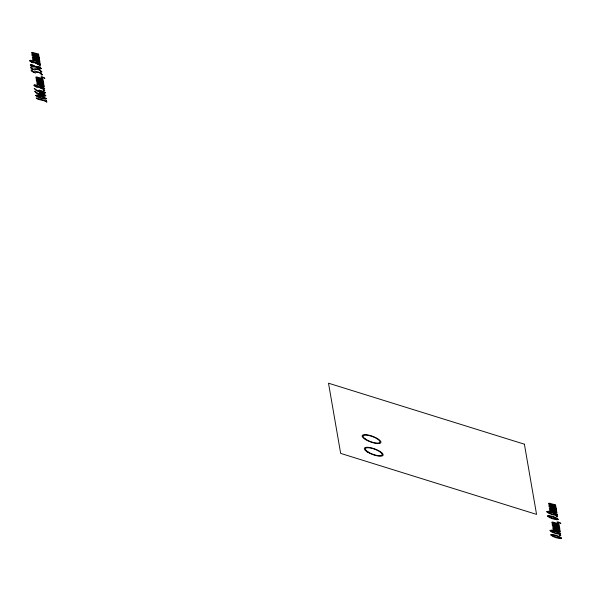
<?xml version="1.0" encoding="UTF-8"?>
<svg xmlns="http://www.w3.org/2000/svg" width="591" height="591" viewBox="0 0 591 591"><rect width="100%" height="100%" fill="white"/><g stroke="black" fill="none" stroke-linecap="round" stroke-linejoin="round"><path stroke-width="0.89" d="M39.242 58.132L38.784 57.719C39.523 57.948 28.228 54.845 33.052 55.406L31.663 54.128L32.904 53.944L31.404 52.629L32.313 52.348L38.083 53.973C38.77 53.013 38.954 56.16 38.164 54.586L32.276 53.124L33.332 54.032L38.26 55.488C39.102 54.52 39.242 57.755 38.356 56.093L32.535 54.631L33.584 55.547L38.644 57.054C39.324 55.798 39.996 60.976 38.932 59.026L33.044 57.556L34.108 58.472L39.028 59.927C39.87 58.96 40.011 62.195 39.124 60.533L33.303 59.07L34.352 59.987L39.412 61.494C39.996 60.467 40.277 63.606 39.553 62.158C40.291 62.38 28.996 59.285 33.82 59.846L32.431 58.568L33.672 58.383L32.173 57.068L33.081 56.78L39.257 58.243M43.498 82.703L43.04 82.282C43.778 82.511 32.483 79.408 37.307 79.97L35.918 78.699L37.159 78.507L35.659 77.192L36.576 76.911L42.338 78.544C43.025 77.576 43.217 80.723 42.419 79.15L36.531 77.687L37.595 78.596L42.515 80.051C43.365 79.083 43.498 82.326 42.611 80.657L36.79 79.194L37.839 80.117L42.899 81.617C43.586 80.361 44.251 85.54 43.187 83.59L37.299 82.119L38.363 83.036L43.283 84.491C44.133 83.523 44.266 86.759 43.379 85.097L37.558 83.634L38.607 84.55L43.668 86.057C44.259 85.03 44.532 88.17 43.808 86.722C44.547 86.951 33.251 83.848 38.075 84.41L36.686 83.132L37.927 82.947L36.428 81.632L37.344 81.344L43.512 82.806M556.242 508.954L555.791 508.533C556.53 508.762 545.227 505.66 550.058 506.221L548.67 504.943L549.903 504.758L548.404 503.443L549.32 503.163L555.089 504.788C555.776 503.827 555.961 506.975 555.163 505.401L549.275 503.938L550.339 504.847L555.267 506.302C556.109 505.335 556.242 508.57 555.363 506.908L549.541 505.445L550.59 506.361L555.643 507.868C556.33 506.613 557.003 511.791 555.939 509.841L550.044 508.371L551.107 509.287L556.035 510.742C556.877 509.774 557.01 513.01 556.131 511.348L550.31 509.885L551.359 510.801L556.412 512.308C557.003 511.281 557.276 514.421 556.559 512.973C557.298 513.202 545.995 510.099 550.827 510.661L549.438 509.383L550.679 509.198L549.172 507.883L550.088 507.595L556.264 509.058M559.514 527.807L559.056 527.394C559.795 527.623 548.5 524.52 553.324 525.081L551.935 523.803L553.176 523.619L551.676 522.304L552.585 522.023L558.355 523.648C559.042 522.688 559.226 525.835 558.436 524.261L552.548 522.791L553.612 523.707L558.532 525.163C559.374 524.195 559.514 527.431 558.628 525.768L552.807 524.306L553.856 525.222L558.916 526.729C559.596 525.473 560.268 530.652 559.204 528.701L553.316 527.231L554.38 528.14L559.3 529.602C560.15 528.635 560.283 531.87 559.396 530.201L553.575 528.746L554.624 529.662L559.684 531.169C560.268 530.142 560.549 533.281 559.825 531.834C560.563 532.055 549.268 528.96 554.092 529.514L552.703 528.243L553.944 528.058L552.445 526.736L553.361 526.455L559.529 527.918M41.769 71.799L41.695 72.198L40.469 72.021L41.119 71.282L38.252 69.627L35.49 69.494L34.95 70.181L31.05 68.379C29.277 65.852 32.549 66.886 32.291 68.733L33.694 69.391L33.99 68.852C36.76 68.076 40.018 69.657 41.769 71.799M42.264 74.658L42.19 75.05L40.956 74.872L41.614 74.134L38.747 72.479L35.977 72.346L35.556 73.077L31.545 71.23C29.772 68.704 33.044 69.738 32.786 71.585L34.189 72.242L34.485 71.703C37.255 70.927 40.513 72.508 42.264 74.658M46.393 100.61L45.529 100.854L36.169 97.936C37.447 100.138 42.109 99.561 46.32 101.652L46.881 102.25L46.393 100.61M42.641 77.236L41.924 77.532L40.964 76.904L42.338 76.904L44.879 78.3L42.641 77.236M558.65 522.341L557.941 522.643L556.981 522.016L558.355 522.016L560.896 523.412L558.65 522.341M40.447 64.168L39.878 64.722L38.083 64.471L35.039 62.823L32.195 62.609L29.55 60.747L30.104 60.245L31.626 60.467L34.344 62.048L37.61 62.232L40.447 64.168M41.185 68.445L40.616 68.999L38.821 68.748L35.778 67.101L32.941 66.886L30.289 65.025L30.843 64.522L32.372 64.751L35.083 66.325L38.349 66.51L41.185 68.445M44.702 88.731L44.133 89.285L42.338 89.034L39.294 87.387L36.45 87.172L33.805 85.311L34.359 84.808L35.881 85.03L38.6 86.611L41.865 86.796L44.702 88.731M30.429 60.637L30.001 60.969L31.648 62.04L34.064 62.114L30.429 60.637M31.175 64.914L30.739 65.246L32.394 66.318L34.803 66.391L31.175 64.914M34.684 85.2L34.256 85.532L35.903 86.604L38.319 86.678L34.684 85.2M39.132 90.135L38.4 90.608L39.213 91.568L34.189 88.428L36.11 90.512L40.956 92.757L44.303 93.415L45.433 92.927L44.14 91.716L39.132 90.135M39.619 92.986L38.895 93.459L39.708 94.42L34.684 91.287L36.605 93.363L41.451 95.609L44.798 96.267L45.921 95.779L44.635 94.567L39.619 92.986M39.242 65.379C39.39 66.798 42.116 65.771 39.242 65.379M43.505 89.943C43.653 91.361 46.379 90.334 43.505 89.943M556.249 516.194C556.397 517.613 559.123 516.586 556.249 516.194M559.514 535.054C559.67 536.473 562.388 535.446 559.514 535.054M40.003 63.998L37.802 63.976L35.342 62.779L38.149 62.809L40.003 63.998M40.749 68.283L38.541 68.253L36.088 67.056L38.895 67.086L40.749 68.283M44.266 88.569L42.057 88.539L39.604 87.342L42.412 87.372L44.266 88.569M46.423 98.778L45.189 99.251L41.215 98.372L37.721 97.042L35.571 95.38L37.277 94.966L40.705 95.772L43.653 96.85L46.423 98.778M557.439 515.049L556.205 515.515L552.238 514.635L548.743 513.313L546.594 511.643L548.293 511.237L551.728 512.035L554.668 513.121L557.439 515.049M558.185 519.326L556.944 519.792L552.977 518.92L549.482 517.59L547.332 515.921L549.032 515.515L552.467 516.32L555.414 517.398L558.185 519.326M560.711 533.909L559.47 534.375L555.503 533.496L552.009 532.173L549.859 530.504L551.558 530.09L554.993 530.895L557.941 531.974L560.711 533.909M561.45 538.187L560.216 538.652L556.242 537.78L552.748 536.451L550.598 534.781L552.304 534.375L555.732 535.173L558.68 536.259L561.45 538.187M44.953 92.743L41.4 92.395L39.169 91.08L42.205 91.287L44.953 92.743M45.441 95.594L41.887 95.247L39.663 93.932L42.7 94.139L45.441 95.594M45.98 98.608L41.318 97.884L35.992 95.52L40.986 96.377L45.98 98.608M557.003 514.879L552.334 514.148L547.015 511.791L552.001 512.648L557.003 514.879M557.741 519.157L553.08 518.425L547.754 516.069L552.74 516.926L557.741 519.157M560.268 533.739L555.599 533.008L550.28 530.652L555.267 531.501L560.268 533.739M561.007 538.017L556.345 537.285L551.019 534.929L556.013 535.786L561.007 538.017M524.394 444.196L328.507 383.197L340.667 453.393L536.562 514.392L524.394 444.196M367.462 452.019A9.981 2.999 20.3 0 0 382.961 455.447A9.981 2.999 20.3 0 0 370.793 447.734A9.981 2.999 20.3 0 0 367.462 452.019M364.322 438.744A9.981 2.999 20.3 0 0 380.397 443.132A9.981 2.999 20.3 0 0 369.929 435.427A9.981 2.999 20.3 0 0 364.322 438.744M368.119 451.989A8.931 2.689 20.3 0 0 381.993 455.063A8.931 2.689 20.3 0 0 371.104 448.155A8.931 2.689 20.3 0 0 368.119 451.989M365.083 438.781A8.931 2.689 20.3 0 0 379.466 442.711A8.931 2.689 20.3 0 0 370.099 435.818A8.931 2.689 20.3 0 0 365.083 438.781"/></g></svg>
